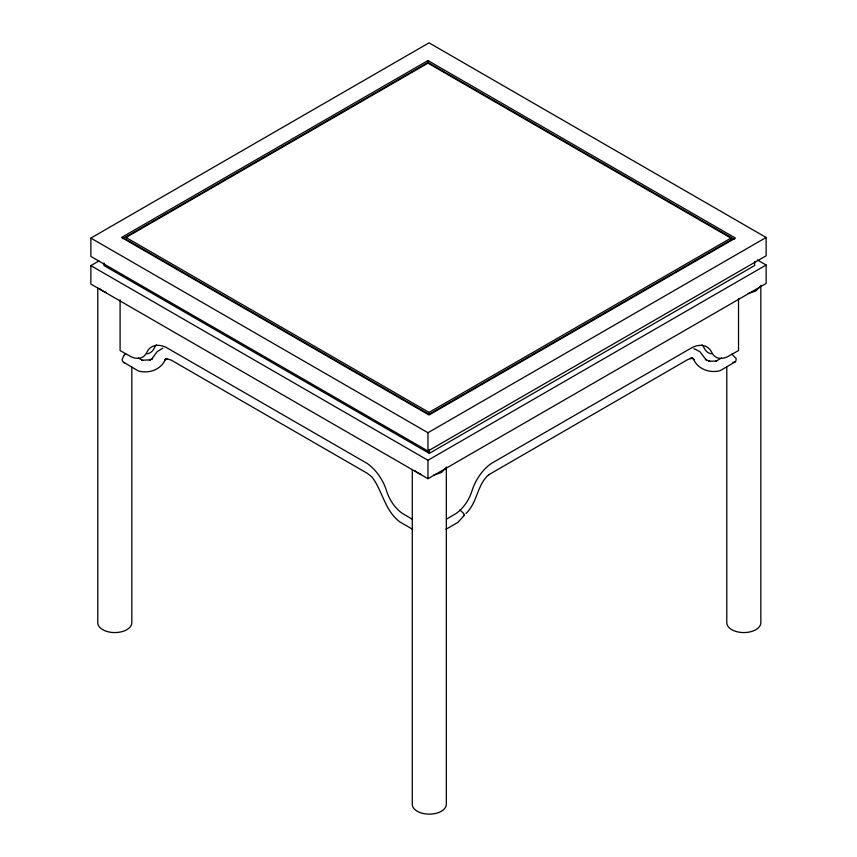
<?xml version="1.0" encoding="UTF-8"?>
<svg xmlns="http://www.w3.org/2000/svg" width="857" height="857" viewBox="0 0 857 857"><rect width="100%" height="100%" fill="white"/><g stroke="black" fill="none" stroke-linecap="round" stroke-linejoin="round"><path stroke-width="1.29" d="M445.961 529.294L457.895 522.395L464.376 515.282L463.562 513.332L459.823 509.904M123.665 355.998L122.112 359.683L122.862 361.793L138.491 371.027C148.914 373.898 161.416 369.667 165.476 359.029L164.865 360.004L166.504 358.697M760.266 286.549L755.863 290.952L748.225 293.501M445.758 468.126L441.355 472.539L433.717 475.078M466.037 513.429C477.531 502.641 476.974 484.559 489.047 474.467L488.565 474.864L687.357 359.801L691.192 358.215L692.37 358.237L690.206 358.472L693.142 358.494L692.038 358.065L693.988 359.629L693.345 358.697C697.437 369.196 709.725 373.373 720.105 370.706L735.756 361.536L736.206 358.58L731.782 354.059M464.376 515.282L463.476 515.507M90.863 238.096L429.036 42.85L766.137 237.475L766.137 255.793L427.964 451.039L90.863 256.425L90.863 238.096L427.964 432.721L766.137 237.475M427.964 60.579L121.565 237.475L429.036 414.992L735.435 238.096L427.964 60.579L427.964 62.411L734.278 239.264M122.722 238.642L427.964 62.411M126.043 237.475L427.964 63.161L730.957 238.096L730.957 239.928L429.036 414.242L126.043 239.307L126.043 237.475L429.036 412.41L730.957 238.096M757.374 259.96L766.137 265.017L766.137 283.463L427.964 478.709L90.863 284.085L90.863 265.638L98.951 260.967M104.018 262.928L104.018 265.563L429.314 453.364L754.61 265.563L754.61 261.61M90.863 265.638L427.964 460.263L766.137 265.017M721.444 358.022L715.713 361.333L716.613 361.14L708.568 361.151L709.65 361.268L705.386 359.308L706.264 359.994L699.762 351.541L693.87 348.638M446.497 519.117L456.138 513.45A27.188 15.694 -60 0 0 471.114 493.418L472.935 488.051A33.337 19.25 -60 0 1 491.297 463.487L692.435 347.364A33.337 19.25 -60 0 1 710.807 350.727L712.628 353.973A27.188 15.694 -60 0 0 727.604 356.716L738.53 350.524L738.53 298.429M162.851 348.081L157.056 351.777L151.668 359.179L152.589 358.419L149.311 360.24L150.425 359.822L141.887 360.261M734.952 362.136L732.949 362.318M167.458 358.601L166.312 358.644L171.186 360.101L367.321 473.332L371.895 476.899C382.715 491.04 384.697 510.708 400.015 522.02L412.56 529.262M138.331 357.98L142.851 360.593M412.121 519.149L402.404 513.439A27.188 15.694 60 0 1 387.418 493.396L385.596 488.04A33.337 19.25 60 0 0 367.235 463.476L166.097 347.353A33.337 19.25 60 0 0 147.736 350.706L145.904 353.962A27.188 15.694 60 0 1 130.928 356.705L120.098 350.556L120.098 299.8M414.563 470.504L417.273 472.539A17.033 9.834 0 0 0 420.798 474.103M760.845 285.338L760.845 622.739A17.022 9.834 0 0 1 743.822 632.562A17.022 9.834 0 0 1 726.79 622.739L726.79 367.01M446.336 466.926L446.336 804.316A17.033 9.834 0 0 1 429.314 814.15A17.033 9.834 0 0 1 412.281 804.316L412.281 469.604M429.314 449.411L429.314 453.364M429.036 412.41L429.036 414.242M427.964 432.721L427.964 451.039M427.964 460.263L427.964 478.709M131.828 367.01L131.828 622.739A17.033 9.834 0 0 1 114.806 632.573A17.033 9.834 0 0 1 97.773 622.739L97.773 288.016M711.331 353.823A27.188 15.694 -60 0 1 705.065 349.613L703.243 346.357A33.337 19.25 -60 0 0 702.044 344.803M147.115 353.866A27.188 15.694 60 0 0 153.382 349.645L155.203 346.399A33.337 19.25 60 0 1 156.403 344.835M124.597 362.79A5.688 3.685 -53 0 1 123.665 362.479M123.665 355.88A5.688 3.685 -53 0 1 125.679 353.802M106.289 292.516A17.033 9.834 0 0 1 100.055 288.916"/></g></svg>
